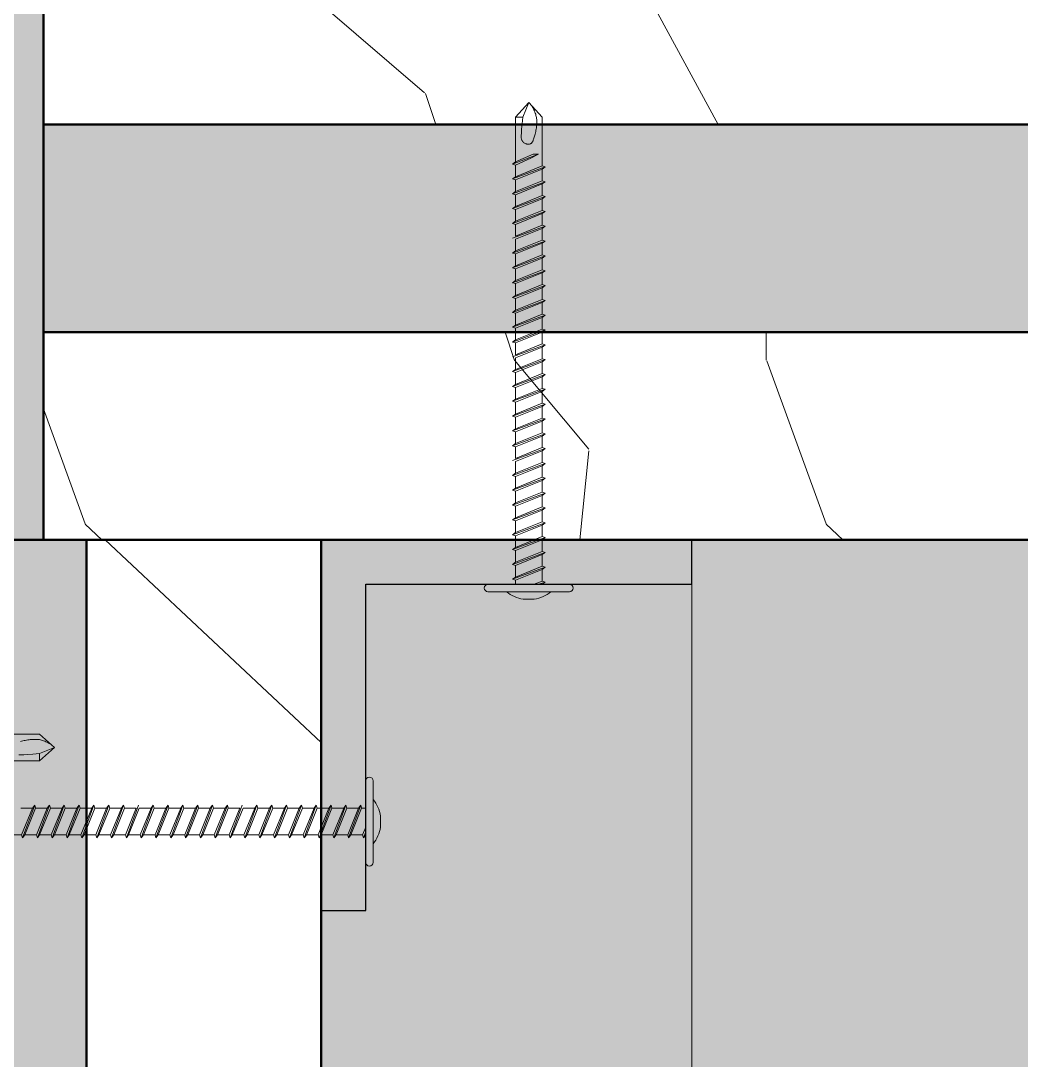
# Model space of a CAD drawing. Header units: millimetres. Extents: x 466 to 32107, y -1124 to 7826.
# Drawn here: x 24160 to 24295, y 906.2 to 1046.4 of the extents above; entities that cross this region are included whole.
import ezdxf

# ---------------------------------------------------------------- set-up
doc = ezdxf.new("R2010")
doc.units = ezdxf.units.MM
for name, color, linetype, lineweight in [('001_Dark_1 20', 7, 'Continuous', 5), ('CLT', 7, 'Continuous', 50), ('hachures', 7, 'Continuous', 9), ('isolant', 7, 'ISOLATION', 9)]:
    doc.layers.add(name, color=color, linetype=linetype, lineweight=lineweight)
doc.linetypes.add('ISOLATION', pattern='A,0.00254,-2.54,[134,ltypeshp.shx,S=2.54,R=0,X=-2.54,Y=0],-5.08,[134,ltypeshp.shx,S=2.54,R=180,X=2.54,Y=0],-2.54', length=10.16254)
pattern_1 = [(108.4349, (26, 0), (-99.99984, 200.000043), [37.9473, -278.2804]), (139.3987, (14, 36), (-599.999902, 500.000042), [18.4391, -903.5154]), (136.8476, (100, 48), (-1499.99975375, 1400.0002834), [43.8634, -2149.3078]), (109.9831, (68, 78), (-299.9999454, 800.000066), [23.4094, -1147.0606]), (90, (60, 0), (-100, 100), [20, -80]), (118.4429, (60, 20), (699.9993839, -1300.0003766), [54.5894, -2674.8794]), (84.2894, (34, 68), (-100.0001315, -899.9999423), [20.0998, -984.8878]), (129.8056, (36, 88), (400.000243, -499.999806), [15.6205, -765.4045])]

msp = doc.modelspace()

# ---------------------------------------------------------------- hatches: boundary and pattern name
at = {"layer": 'hachures', "true_color": 0xffff80}
h = msp.add_hatch(color=51, dxfattribs=at)
h.dxf.hatch_style = 1
h.paths.add_polyline_path([(24105.52, 1806.93), (24065.02, 1725.93), (24065.02, 1775.93), (24005.52, 1775.93), (24005.52, 1116.36), (24105.52, 1116.36)])
h.paths.add_polyline_path([(24105.52, 976.36), (24005.52, 976.36), (24005.52, 931.36), (24005.52, 535.63), (24105.52, 535.63)])
h.paths.add_polyline_path([(24300.52, 976.36), (24200.52, 976.36), (24200.52, 535.63), (24300.52, 535.63)])
h.paths.add_polyline_path([(23987.52, 976.36), (23527, 976.36), (23527, 876.36), (23987.52, 876.36)])
h.paths.add_polyline_path([(24712.28, 976.36), (24318.52, 976.36), (24318.52, 876.36), (24377.52, 876.36), (24712.28, 876.36)])
h.paths.add_polyline_path([(24163.02, 1116.36), (24143.02, 1116.36), (24143.02, 976.36), (24163.02, 976.36)])
h.paths.add_polyline_path([(24712.28, 1166.36), (24200.52, 1166.36), (24200.52, 1116.36), (24712.28, 1116.36)])
h.paths.add_polyline_path([(23961.52, 1166.36), (23527, 1166.36), (23527, 1116.36), (23961.52, 1116.36)])
at = {"layer": 'hachures'}
h = msp.add_hatch(color=7, dxfattribs=at)
h.dxf.hatch_style = 1
h.paths.add_polyline_path([(24105.52, 1166.36), (24099.52, 1166.36), (24099.52, 1122.36), (24055.52, 1122.36), (24055.52, 1116.36), (24105.52, 1116.36)])
h.paths.add_polyline_path([(24105.52, 976.36), (24055.52, 976.36), (24055.52, 970.36), (24099.52, 970.36), (24099.52, 926.36), (24105.52, 926.36)])
h.paths.add_polyline_path([(24206.52, 970.36), (24250.52, 970.36), (24250.52, 976.36), (24200.52, 976.36), (24200.52, 926.36), (24206.52, 926.36)])
h = msp.add_hatch(dxfattribs=at)
h.set_pattern_fill('WOOD2', scale=100, pattern_type=2)
h.set_pattern_definition(pattern_1)
h.paths.add_polyline_path([(24163.02, 1060.36), (24712.28, 1060.36), (24712.28, 1059.36), (24662.28, 1059.36), (24712.28, 1034.36), (24716.28, 1032.36), (24712.28, 1032.36), (24163.02, 1032.36)])
at = {"layer": 'hachures', "true_color": 0xaf804f}
h = msp.add_hatch(color=45, dxfattribs=at)
h.dxf.hatch_style = 1
h.paths.add_polyline_path([(24463.02, 1032.36), (24163.02, 1032.36), (24163.02, 1004.36), (24463.02, 1004.36)])
at = {"layer": 'hachures'}
h = msp.add_hatch(dxfattribs=at)
h.set_pattern_fill('WOOD2', scale=100, pattern_type=2)
h.set_pattern_definition(pattern_1)
h.paths.add_polyline_path([(24163.02, 1004.36), (24712.28, 1004.36), (24712.28, 976.36), (24163.02, 976.36)])
at = {"layer": 'hachures', "true_color": 0xaf804f}
h = msp.add_hatch(color=45, dxfattribs=at)
h.dxf.hatch_style = 1
h.paths.add_polyline_path([(24137.19, 976.36), (24168.86, 976.36), (24168.86, 567.31), (24137.19, 503.97)])
h = msp.add_hatch(dxfattribs=at)
h.set_pattern_fill('WOOD2', color=45, scale=100, pattern_type=2)
h.set_pattern_definition([(108.4349, (26, -799.568), (-99.99984, 200.000043), [37.9473, -278.2804]), (139.3987, (14, -763.568), (-599.999902, 500.000042), [18.4391, -903.5154]), (136.8476, (100, -751.5677), (-1499.99975375, 1400.0002834), [43.8634, -2149.3078]), (109.9831, (68, -721.568), (-299.9999454, 800.000066), [23.4094, -1147.0606]), (90, (60, -799.57), (-100, 100), [20, -80]), (118.4429, (60, -779.5677), (699.9993839, -1300.0003766), [54.5894, -2674.8794]), (84.2894, (34, -731.568), (-100.0001315, -899.9999423), [20.0998, -984.8878]), (129.8056, (36, -711.568), (400.000243, -499.999806), [15.6205, -765.4045])])
h.paths.add_polyline_path([(24168.86, 567.31), (24178.02, 585.63), (24178.02, 535.63), (24200.52, 535.63), (24200.52, 976.36), (24168.86, 976.36)])

# ---------------------------------------------------------------- linework, layer by layer
for p, q in [((24250.52, 976.36), (24200.52, 976.36)), ((24200.52, 976.36), (24200.52, 926.36)), ((24250.52, 970.36), (24250.52, 976.36)), ((24255.52, 976.36), (24300.52, 976.36)), ((24206.52, 926.36), (24206.52, 970.36)), ((24206.52, 970.36), (24250.52, 970.36)), ((24200.52, 926.36), (24206.52, 926.36))]:
    msp.add_line(p, q)
at = {"layer": '001_Dark_1 20'}
for p, q in [((24228.52, 1035.36), (24226.72, 1033.36)), ((24227.72, 1033.36), (24228.52, 1035.36)), ((24230.32, 1033.36), (24228.52, 1035.36)), ((24226.72, 1033.36), (24226.72, 1027.33)), ((24226.72, 1033.36), (24227.72, 1033.36)), ((24230.32, 1033.36), (24230.32, 1026.79)), ((24229.83, 1028.36), (24226.32, 1027.04)), ((24229.14, 1028.36), (24226.72, 1027.33)), ((24228.82, 1027.82), (24226.72, 1026.91)), ((24229.83, 1028.36), (24228.82, 1027.82)), ((24229.83, 1028.36), (24229.14, 1028.36)), ((24226.32, 1027.04), (24226.72, 1027.33)), ((24226.72, 1026.91), (24226.32, 1027.04)), ((24230.72, 1026.66), (24226.32, 1025.04)), ((24226.72, 1025.33), (24226.72, 1026.91)), ((24230.32, 1026.79), (24226.72, 1025.33)), ((24230.32, 1026.36), (24226.72, 1024.91)), ((24230.72, 1026.66), (24230.32, 1026.79)), ((24230.32, 1026.36), (24230.72, 1026.66)), ((24230.32, 1024.79), (24230.32, 1026.36)), ((24226.32, 1025.04), (24226.72, 1025.33)), ((24226.72, 1024.91), (24226.32, 1025.04)), ((24226.72, 1023.33), (24226.72, 1024.91)), ((24230.32, 1024.79), (24226.72, 1023.33)), ((24230.72, 1024.66), (24230.32, 1024.79)), ((24230.72, 1024.66), (24226.32, 1023.04)), ((24230.32, 1024.36), (24226.72, 1022.91)), ((24230.32, 1024.36), (24230.72, 1024.66)), ((24230.32, 1022.79), (24230.32, 1024.36)), ((24226.32, 1023.04), (24226.72, 1023.33)), ((24226.72, 1022.91), (24226.32, 1023.04)), ((24230.72, 1022.66), (24226.32, 1021.04)), ((24226.72, 1021.33), (24226.72, 1022.91)), ((24230.32, 1022.79), (24226.72, 1021.33)), ((24230.32, 1022.36), (24226.72, 1020.91)), ((24230.72, 1022.66), (24230.32, 1022.79)), ((24230.32, 1022.36), (24230.72, 1022.66)), ((24230.32, 1020.79), (24230.32, 1022.36)), ((24226.32, 1021.04), (24226.72, 1021.33)), ((24226.72, 1020.91), (24226.32, 1021.04)), ((24230.72, 1020.66), (24226.32, 1019.04)), ((24226.72, 1019.33), (24226.72, 1020.91)), ((24230.32, 1020.79), (24226.72, 1019.33)), ((24230.72, 1020.66), (24230.32, 1020.79)), ((24230.32, 1020.36), (24230.72, 1020.66)), ((24226.32, 1019.04), (24226.72, 1019.33)), ((24230.32, 1020.36), (24226.72, 1018.91)), ((24230.32, 1018.79), (24230.32, 1020.36)), ((24226.72, 1018.91), (24226.32, 1019.04)), ((24230.72, 1018.66), (24226.32, 1017.04)), ((24226.72, 1017.33), (24226.72, 1018.91)), ((24230.32, 1018.79), (24226.72, 1017.33)), ((24230.32, 1018.36), (24226.72, 1016.91)), ((24230.72, 1018.66), (24230.32, 1018.79)), ((24230.32, 1018.36), (24230.72, 1018.66)), ((24230.32, 1016.79), (24230.32, 1018.36)), ((24230.72, 1016.66), (24226.32, 1015.04)), ((24226.72, 1015.33), (24226.72, 1016.91)), ((24230.32, 1016.79), (24226.72, 1015.33)), ((24230.32, 1016.36), (24226.72, 1014.91)), ((24230.72, 1016.66), (24230.32, 1016.79)), ((24230.32, 1016.36), (24230.72, 1016.66)), ((24230.32, 1014.79), (24230.32, 1016.36)), ((24226.32, 1015.04), (24226.72, 1015.33)), ((24226.72, 1014.91), (24226.32, 1015.04)), ((24230.72, 1014.66), (24226.32, 1013.04)), ((24226.72, 1013.33), (24226.72, 1014.91)), ((24230.32, 1014.79), (24226.72, 1013.33)), ((24230.32, 1014.36), (24226.72, 1012.91)), ((24230.72, 1014.66), (24230.32, 1014.79)), ((24230.32, 1014.36), (24230.72, 1014.66)), ((24230.32, 1012.79), (24230.32, 1014.36)), ((24226.32, 1013.04), (24226.72, 1013.33)), ((24226.72, 1012.91), (24226.32, 1013.04)), ((24230.72, 1012.66), (24226.32, 1011.04)), ((24226.72, 1011.33), (24226.72, 1012.91)), ((24230.32, 1012.79), (24226.72, 1011.33)), ((24230.32, 1012.36), (24226.72, 1010.91)), ((24230.72, 1012.66), (24230.32, 1012.79)), ((24230.32, 1012.36), (24230.72, 1012.66)), ((24230.32, 1010.79), (24230.32, 1012.36)), ((24226.32, 1011.04), (24226.72, 1011.33)), ((24226.72, 1010.91), (24226.32, 1011.04)), ((24226.72, 1009.33), (24226.72, 1010.91)), ((24230.32, 1010.79), (24226.72, 1009.33)), ((24230.72, 1010.66), (24230.32, 1010.79)), ((24230.72, 1010.66), (24226.32, 1009.04)), ((24226.32, 1009.04), (24226.72, 1009.33)), ((24230.32, 1010.36), (24226.72, 1008.91)), ((24230.32, 1010.36), (24230.72, 1010.66)), ((24230.32, 1008.79), (24230.32, 1010.36)), ((24226.72, 1008.91), (24226.32, 1009.04)), ((24230.72, 1008.66), (24226.32, 1007.04)), ((24226.72, 1007.33), (24226.72, 1008.91)), ((24230.32, 1008.79), (24226.72, 1007.33)), ((24230.32, 1008.36), (24226.72, 1006.91)), ((24230.72, 1008.66), (24230.32, 1008.79)), ((24230.32, 1008.36), (24230.72, 1008.66)), ((24230.32, 1006.79), (24230.32, 1008.36)), ((24226.32, 1007.04), (24226.72, 1007.33)), ((24226.72, 1006.91), (24226.32, 1007.04)), ((24230.72, 1006.66), (24226.32, 1005.04)), ((24226.72, 1005.33), (24226.72, 1006.91)), ((24230.32, 1006.79), (24226.72, 1005.33)), ((24230.72, 1006.66), (24230.32, 1006.79)), ((24230.32, 1006.36), (24230.72, 1006.66)), ((24226.32, 1005.04), (24226.72, 1005.33)), ((24230.32, 1006.36), (24226.72, 1004.91)), ((24230.32, 1004.79), (24230.32, 1006.36)), ((24226.72, 1004.91), (24226.32, 1005.04)), ((24230.72, 1004.66), (24226.32, 1003.04)), ((24226.72, 1003.33), (24226.72, 1004.91)), ((24230.32, 1004.79), (24226.72, 1003.33)), ((24230.32, 1004.36), (24226.72, 1002.91)), ((24230.72, 1004.66), (24230.32, 1004.79)), ((24230.32, 1004.36), (24230.72, 1004.66)), ((24230.32, 1002.79), (24230.32, 1004.36)), ((24226.32, 1003.04), (24226.72, 1003.33)), ((24226.72, 1002.91), (24226.32, 1003.04)), ((24230.72, 1002.66), (24226.32, 1001.04)), ((24226.72, 1001.33), (24226.72, 1002.91)), ((24230.32, 1002.79), (24226.72, 1001.33)), ((24230.32, 1002.36), (24226.72, 1000.91)), ((24230.72, 1002.66), (24230.32, 1002.79)), ((24230.32, 1002.36), (24230.72, 1002.66)), ((24230.32, 1000.79), (24230.32, 1002.36)), ((24230.72, 1000.66), (24226.32, 999.04)), ((24226.72, 999.33), (24226.72, 1000.91)), ((24230.32, 1000.79), (24226.72, 999.33)), ((24230.32, 1000.36), (24226.72, 998.91)), ((24230.72, 1000.66), (24230.32, 1000.79)), ((24230.32, 1000.36), (24230.72, 1000.66)), ((24230.32, 998.79), (24230.32, 1000.36)), ((24226.32, 999.04), (24226.72, 999.33)), ((24226.72, 998.91), (24226.32, 999.04)), ((24230.72, 998.66), (24226.32, 997.04)), ((24226.72, 997.33), (24226.72, 998.91)), ((24230.32, 998.79), (24226.72, 997.33)), ((24230.32, 998.36), (24226.72, 996.91)), ((24230.72, 998.66), (24230.32, 998.79)), ((24230.32, 998.36), (24230.72, 998.66)), ((24230.32, 996.79), (24230.32, 998.36)), ((24226.32, 997.04), (24226.72, 997.33)), ((24226.72, 996.91), (24226.32, 997.04)), ((24226.72, 995.33), (24226.72, 996.91)), ((24230.32, 996.79), (24226.72, 995.33)), ((24230.72, 996.66), (24230.32, 996.79)), ((24230.72, 996.66), (24226.32, 995.04)), ((24226.32, 995.04), (24226.72, 995.33)), ((24230.32, 996.36), (24226.72, 994.91)), ((24230.32, 996.36), (24230.72, 996.66)), ((24230.32, 994.79), (24230.32, 996.36)), ((24226.72, 994.91), (24226.32, 995.04)), ((24230.72, 994.66), (24226.32, 993.04)), ((24226.72, 993.33), (24226.72, 994.91)), ((24230.32, 994.79), (24226.72, 993.33)), ((24230.32, 994.36), (24226.72, 992.91)), ((24230.72, 994.66), (24230.32, 994.79)), ((24230.32, 994.36), (24230.72, 994.66)), ((24230.32, 992.79), (24230.32, 994.36)), ((24226.32, 993.04), (24226.72, 993.33)), ((24226.72, 992.91), (24226.32, 993.04)), ((24230.72, 992.66), (24226.32, 991.04)), ((24226.72, 991.33), (24226.72, 992.91)), ((24230.32, 992.79), (24226.72, 991.33)), ((24230.72, 992.66), (24230.32, 992.79)), ((24230.32, 992.36), (24230.72, 992.66)), ((24226.32, 991.04), (24226.72, 991.33)), ((24230.32, 992.36), (24226.72, 990.91)), ((24230.32, 990.79), (24230.32, 992.36)), ((24226.72, 990.91), (24226.32, 991.04)), ((24230.72, 990.66), (24226.32, 989.04)), ((24226.72, 989.33), (24226.72, 990.91)), ((24230.32, 990.79), (24226.72, 989.33)), ((24230.32, 990.36), (24226.72, 988.91)), ((24230.72, 990.66), (24230.32, 990.79)), ((24230.32, 990.36), (24230.72, 990.66)), ((24230.32, 988.79), (24230.32, 990.36)), ((24226.32, 989.04), (24226.72, 989.33)), ((24226.72, 988.91), (24226.32, 989.04)), ((24230.72, 988.66), (24226.32, 987.04)), ((24226.72, 987.33), (24226.72, 988.91)), ((24230.32, 988.79), (24226.72, 987.33)), ((24230.32, 988.36), (24226.72, 986.91)), ((24230.72, 988.66), (24230.32, 988.79)), ((24230.32, 988.36), (24230.72, 988.66)), ((24230.32, 986.79), (24230.32, 988.36)), ((24226.72, 985.33), (24226.72, 986.91)), ((24230.72, 986.66), (24226.32, 985.04)), ((24230.32, 986.79), (24226.72, 985.33)), ((24230.32, 986.36), (24226.72, 984.91)), ((24230.72, 986.66), (24230.32, 986.79)), ((24230.32, 986.36), (24230.72, 986.66)), ((24230.32, 984.79), (24230.32, 986.36)), ((24226.32, 985.04), (24226.72, 985.33)), ((24226.72, 984.91), (24226.32, 985.04)), ((24230.72, 984.66), (24226.32, 983.04)), ((24226.72, 983.33), (24226.72, 984.91)), ((24230.32, 984.79), (24226.72, 983.33)), ((24230.32, 984.36), (24226.72, 982.91)), ((24230.72, 984.66), (24230.32, 984.79)), ((24230.32, 984.36), (24230.72, 984.66)), ((24230.32, 982.79), (24230.32, 984.36)), ((24226.32, 983.04), (24226.72, 983.33)), ((24226.72, 982.91), (24226.32, 983.04)), ((24226.72, 981.33), (24226.72, 982.91)), ((24230.32, 982.79), (24226.72, 981.33)), ((24230.72, 982.66), (24230.32, 982.79)), ((24230.72, 982.66), (24226.32, 981.04)), ((24226.32, 981.04), (24226.72, 981.33)), ((24230.32, 982.36), (24226.72, 980.91)), ((24230.32, 982.36), (24230.72, 982.66)), ((24230.32, 980.79), (24230.32, 982.36)), ((24226.72, 980.91), (24226.32, 981.04)), ((24230.72, 980.66), (24226.32, 979.04)), ((24226.72, 979.33), (24226.72, 980.91)), ((24230.32, 980.79), (24226.72, 979.33)), ((24230.32, 980.36), (24226.72, 978.91)), ((24230.72, 980.66), (24230.32, 980.79)), ((24230.32, 980.36), (24230.72, 980.66)), ((24230.32, 978.79), (24230.32, 980.36)), ((24226.32, 979.04), (24226.72, 979.33)), ((24226.72, 978.91), (24226.32, 979.04)), ((24230.72, 978.66), (24226.32, 977.04)), ((24226.72, 977.33), (24226.72, 978.91)), ((24230.32, 978.79), (24226.72, 977.33)), ((24230.72, 978.66), (24230.32, 978.79)), ((24230.32, 978.36), (24230.72, 978.66)), ((24226.32, 977.04), (24226.72, 977.33)), ((24230.32, 978.36), (24226.72, 976.91)), ((24230.32, 976.79), (24230.32, 978.36)), ((24226.72, 976.91), (24226.32, 977.04)), ((24230.72, 976.66), (24226.32, 975.04)), ((24226.72, 975.33), (24226.72, 976.91)), ((24230.32, 976.79), (24226.72, 975.33)), ((24230.32, 976.36), (24226.72, 974.91)), ((24230.72, 976.66), (24230.32, 976.79)), ((24230.32, 976.36), (24230.72, 976.66)), ((24230.32, 974.79), (24230.32, 976.36)), ((24226.32, 975.04), (24226.72, 975.33)), ((24226.72, 974.91), (24226.32, 975.04)), ((24230.72, 974.66), (24226.32, 973.04)), ((24226.72, 973.33), (24226.72, 974.91)), ((24230.32, 974.79), (24226.72, 973.33)), ((24230.32, 974.36), (24226.72, 972.91)), ((24230.72, 974.66), (24230.32, 974.79)), ((24230.32, 974.36), (24230.72, 974.66)), ((24230.32, 972.79), (24230.32, 974.36)), ((24226.32, 973.04), (24226.72, 973.33)), ((24226.72, 972.91), (24226.32, 973.04)), ((24226.72, 971.33), (24226.72, 972.91)), ((24230.72, 972.66), (24226.32, 971.04)), ((24230.32, 972.79), (24226.72, 971.33)), ((24230.32, 972.36), (24226.72, 970.91)), ((24230.72, 972.66), (24230.32, 972.79)), ((24230.32, 972.36), (24230.72, 972.66)), ((24230.32, 970.79), (24230.32, 972.36)), ((24234.02, 970.36), (24223.02, 970.36)), ((24226.32, 971.04), (24226.72, 971.33)), ((24226.72, 970.91), (24226.32, 971.04)), ((24226.72, 970.91), (24226.72, 970.36)), ((24230.32, 970.79), (24229.26, 970.36)), ((24230.72, 970.66), (24229.9, 970.36)), ((24230.72, 970.66), (24230.32, 970.79)), ((24230.32, 970.36), (24230.72, 970.66)), ((24234.02, 969.36), (24223.02, 969.36)), ((24229.27, 968.36), (24227.77, 968.36)), ((24162.52, 950.16), (24155.95, 950.16)), ((24162.52, 950.16), (24164.52, 948.36)), ((24164.52, 948.36), (24162.52, 946.56)), ((24162.52, 947.56), (24164.52, 948.36)), ((24162.52, 946.56), (24156.49, 946.56)), ((24162.52, 946.56), (24162.52, 947.56)), ((24206.52, 932.86), (24206.52, 943.86)), ((24207.52, 932.86), (24207.52, 943.86)), ((24161.55, 940.16), (24159.97, 940.16)), ((24160.09, 936.56), (24161.55, 940.16)), ((24160.22, 936.16), (24161.85, 940.56)), ((24160.52, 936.56), (24161.97, 940.16)), ((24161.85, 940.56), (24161.55, 940.16)), ((24161.97, 940.16), (24161.85, 940.56)), ((24163.55, 940.16), (24161.97, 940.16)), ((24162.09, 936.56), (24163.55, 940.16)), ((24162.22, 936.16), (24163.85, 940.56)), ((24162.52, 936.56), (24163.97, 940.16)), ((24163.85, 940.56), (24163.55, 940.16)), ((24163.97, 940.16), (24163.85, 940.56)), ((24165.55, 940.16), (24163.97, 940.16)), ((24164.09, 936.56), (24165.55, 940.16)), ((24164.22, 936.16), (24165.85, 940.56)), ((24164.52, 936.56), (24165.97, 940.16)), ((24165.85, 940.56), (24165.55, 940.16)), ((24165.97, 940.16), (24165.85, 940.56)), ((24167.55, 940.16), (24165.97, 940.16)), ((24166.09, 936.56), (24167.55, 940.16)), ((24166.22, 936.16), (24167.85, 940.56)), ((24166.52, 936.56), (24167.97, 940.16)), ((24167.85, 940.56), (24167.55, 940.16)), ((24167.97, 940.16), (24167.85, 940.56)), ((24169.55, 940.16), (24167.97, 940.16)), ((24168.09, 936.56), (24169.55, 940.16)), ((24168.22, 936.16), (24169.85, 940.56)), ((24168.52, 936.56), (24169.97, 940.16)), ((24169.85, 940.56), (24169.55, 940.16)), ((24169.97, 940.16), (24169.85, 940.56)), ((24171.55, 940.16), (24169.97, 940.16)), ((24170.09, 936.56), (24171.55, 940.16)), ((24170.22, 936.16), (24171.85, 940.56)), ((24170.52, 936.56), (24171.97, 940.16)), ((24171.85, 940.56), (24171.55, 940.16)), ((24171.97, 940.16), (24171.85, 940.56)), ((24173.55, 940.16), (24171.97, 940.16)), ((24172.09, 936.56), (24173.55, 940.16)), ((24172.22, 936.16), (24173.85, 940.56)), ((24172.52, 936.56), (24173.97, 940.16)), ((24173.85, 940.56), (24173.55, 940.16)), ((24173.97, 940.16), (24173.85, 940.56)), ((24175.55, 940.16), (24173.97, 940.16)), ((24174.09, 936.56), (24175.55, 940.16)), ((24174.22, 936.16), (24175.85, 940.56)), ((24174.52, 936.56), (24175.97, 940.16)), ((24177.55, 940.16), (24175.97, 940.16)), ((24176.09, 936.56), (24177.55, 940.16)), ((24176.22, 936.16), (24177.85, 940.56)), ((24176.52, 936.56), (24177.97, 940.16)), ((24177.85, 940.56), (24177.55, 940.16)), ((24177.97, 940.16), (24177.85, 940.56)), ((24179.55, 940.16), (24177.97, 940.16)), ((24178.09, 936.56), (24179.55, 940.16)), ((24178.22, 936.16), (24179.85, 940.56)), ((24178.52, 936.56), (24179.97, 940.16)), ((24179.85, 940.56), (24179.55, 940.16)), ((24179.97, 940.16), (24179.85, 940.56)), ((24181.55, 940.16), (24179.97, 940.16)), ((24180.09, 936.56), (24181.55, 940.16)), ((24180.22, 936.16), (24181.85, 940.56)), ((24180.52, 936.56), (24181.97, 940.16)), ((24181.85, 940.56), (24181.55, 940.16)), ((24181.97, 940.16), (24181.85, 940.56)), ((24183.55, 940.16), (24181.97, 940.16)), ((24182.09, 936.56), (24183.55, 940.16)), ((24182.22, 936.16), (24183.85, 940.56)), ((24182.52, 936.56), (24183.97, 940.16)), ((24183.85, 940.56), (24183.55, 940.16)), ((24183.97, 940.16), (24183.85, 940.56)), ((24185.55, 940.16), (24183.97, 940.16)), ((24184.09, 936.56), (24185.55, 940.16)), ((24184.22, 936.16), (24185.85, 940.56)), ((24184.52, 936.56), (24185.97, 940.16)), ((24185.85, 940.56), (24185.55, 940.16)), ((24185.97, 940.16), (24185.85, 940.56)), ((24187.55, 940.16), (24185.97, 940.16)), ((24186.09, 936.56), (24187.55, 940.16)), ((24186.22, 936.16), (24187.85, 940.56)), ((24186.52, 936.56), (24187.97, 940.16)), ((24187.85, 940.56), (24187.55, 940.16)), ((24187.97, 940.16), (24187.85, 940.56)), ((24189.55, 940.16), (24187.97, 940.16)), ((24188.09, 936.56), (24189.55, 940.16)), ((24188.22, 936.16), (24189.85, 940.56)), ((24188.52, 936.56), (24189.97, 940.16)), ((24191.55, 940.16), (24189.97, 940.16)), ((24190.09, 936.56), (24191.55, 940.16)), ((24190.22, 936.16), (24191.85, 940.56)), ((24190.52, 936.56), (24191.97, 940.16)), ((24191.85, 940.56), (24191.55, 940.16)), ((24191.97, 940.16), (24191.85, 940.56)), ((24193.55, 940.16), (24191.97, 940.16)), ((24192.09, 936.56), (24193.55, 940.16)), ((24192.22, 936.16), (24193.85, 940.56)), ((24192.52, 936.56), (24193.97, 940.16)), ((24193.85, 940.56), (24193.55, 940.16)), ((24193.97, 940.16), (24193.85, 940.56)), ((24195.55, 940.16), (24193.97, 940.16)), ((24194.09, 936.56), (24195.55, 940.16)), ((24194.22, 936.16), (24195.85, 940.56)), ((24194.52, 936.56), (24195.97, 940.16)), ((24195.85, 940.56), (24195.55, 940.16)), ((24195.97, 940.16), (24195.85, 940.56)), ((24197.55, 940.16), (24195.97, 940.16)), ((24196.09, 936.56), (24197.55, 940.16)), ((24196.22, 936.16), (24197.85, 940.56)), ((24196.52, 936.56), (24197.97, 940.16)), ((24197.85, 940.56), (24197.55, 940.16)), ((24197.97, 940.16), (24197.85, 940.56)), ((24199.55, 940.16), (24197.97, 940.16)), ((24198.09, 936.56), (24199.55, 940.16)), ((24198.22, 936.16), (24199.85, 940.56)), ((24198.52, 936.56), (24199.97, 940.16)), ((24199.85, 940.56), (24199.55, 940.16)), ((24199.97, 940.16), (24199.85, 940.56)), ((24201.55, 940.16), (24199.97, 940.16)), ((24200.09, 936.56), (24201.55, 940.16)), ((24200.22, 936.16), (24201.85, 940.56)), ((24200.52, 936.56), (24201.97, 940.16)), ((24201.85, 940.56), (24201.55, 940.16)), ((24201.97, 940.16), (24201.85, 940.56)), ((24203.55, 940.16), (24201.97, 940.16)), ((24202.09, 936.56), (24203.55, 940.16)), ((24202.22, 936.16), (24203.85, 940.56)), ((24202.52, 936.56), (24203.97, 940.16)), ((24203.85, 940.56), (24203.55, 940.16)), ((24203.97, 940.16), (24203.85, 940.56)), ((24205.55, 940.16), (24203.97, 940.16)), ((24204.09, 936.56), (24205.55, 940.16)), ((24204.22, 936.16), (24205.85, 940.56)), ((24204.52, 936.56), (24205.97, 940.16)), ((24205.85, 940.56), (24205.55, 940.16)), ((24205.97, 940.16), (24205.85, 940.56)), ((24205.97, 940.16), (24206.52, 940.16)), ((24208.52, 937.61), (24208.52, 939.11)), ((24160.09, 936.56), (24158.52, 936.56)), ((24160.22, 936.16), (24160.09, 936.56)), ((24160.52, 936.56), (24160.22, 936.16)), ((24162.09, 936.56), (24160.52, 936.56)), ((24162.22, 936.16), (24162.09, 936.56)), ((24162.52, 936.56), (24162.22, 936.16)), ((24164.09, 936.56), (24162.52, 936.56)), ((24164.22, 936.16), (24164.09, 936.56)), ((24164.52, 936.56), (24164.22, 936.16)), ((24166.09, 936.56), (24164.52, 936.56)), ((24166.22, 936.16), (24166.09, 936.56)), ((24166.52, 936.56), (24166.22, 936.16)), ((24168.09, 936.56), (24166.52, 936.56)), ((24168.22, 936.16), (24168.09, 936.56)), ((24168.52, 936.56), (24168.22, 936.16)), ((24170.09, 936.56), (24168.52, 936.56)), ((24170.22, 936.16), (24170.09, 936.56)), ((24170.52, 936.56), (24170.22, 936.16)), ((24172.09, 936.56), (24170.52, 936.56)), ((24172.22, 936.16), (24172.09, 936.56)), ((24172.52, 936.56), (24172.22, 936.16)), ((24174.09, 936.56), (24172.52, 936.56)), ((24174.22, 936.16), (24174.09, 936.56)), ((24174.52, 936.56), (24174.22, 936.16)), ((24176.09, 936.56), (24174.52, 936.56)), ((24176.22, 936.16), (24176.09, 936.56)), ((24176.52, 936.56), (24176.22, 936.16)), ((24178.09, 936.56), (24176.52, 936.56)), ((24178.22, 936.16), (24178.09, 936.56)), ((24178.52, 936.56), (24178.22, 936.16)), ((24180.09, 936.56), (24178.52, 936.56)), ((24180.22, 936.16), (24180.09, 936.56)), ((24180.52, 936.56), (24180.22, 936.16)), ((24182.09, 936.56), (24180.52, 936.56)), ((24182.22, 936.16), (24182.09, 936.56)), ((24182.52, 936.56), (24182.22, 936.16)), ((24184.09, 936.56), (24182.52, 936.56)), ((24184.22, 936.16), (24184.09, 936.56)), ((24184.52, 936.56), (24184.22, 936.16)), ((24186.09, 936.56), (24184.52, 936.56)), ((24186.22, 936.16), (24186.09, 936.56)), ((24186.52, 936.56), (24186.22, 936.16)), ((24188.09, 936.56), (24186.52, 936.56)), ((24188.22, 936.16), (24188.09, 936.56)), ((24188.52, 936.56), (24188.22, 936.16)), ((24190.09, 936.56), (24188.52, 936.56)), ((24190.22, 936.16), (24190.09, 936.56)), ((24190.52, 936.56), (24190.22, 936.16)), ((24192.09, 936.56), (24190.52, 936.56)), ((24192.22, 936.16), (24192.09, 936.56)), ((24192.52, 936.56), (24192.22, 936.16)), ((24194.09, 936.56), (24192.52, 936.56)), ((24194.22, 936.16), (24194.09, 936.56)), ((24194.52, 936.56), (24194.22, 936.16)), ((24196.09, 936.56), (24194.52, 936.56)), ((24196.22, 936.16), (24196.09, 936.56)), ((24196.52, 936.56), (24196.22, 936.16)), ((24198.09, 936.56), (24196.52, 936.56)), ((24198.22, 936.16), (24198.09, 936.56)), ((24198.52, 936.56), (24198.22, 936.16)), ((24200.09, 936.56), (24198.52, 936.56)), ((24200.22, 936.16), (24200.09, 936.56)), ((24200.52, 936.56), (24200.22, 936.16)), ((24202.09, 936.56), (24200.52, 936.56)), ((24202.22, 936.16), (24202.09, 936.56)), ((24202.52, 936.56), (24202.22, 936.16)), ((24204.09, 936.56), (24202.52, 936.56)), ((24204.22, 936.16), (24204.09, 936.56)), ((24204.52, 936.56), (24204.22, 936.16)), ((24206.09, 936.56), (24204.52, 936.56)), ((24206.09, 936.56), (24206.52, 937.62)), ((24206.22, 936.16), (24206.09, 936.56)), ((24206.22, 936.16), (24206.52, 936.98)), ((24206.52, 936.56), (24206.22, 936.16))]:
    msp.add_line(p, q, dxfattribs=at)
for points in [[(24228.92, 1034.91), (24228.99, 1034.79), (24229.06, 1034.65), (24229.13, 1034.51), (24229.21, 1034.36), (24229.28, 1034.21), (24229.34, 1034.06), (24229.4, 1033.91), (24229.46, 1033.76), (24229.5, 1033.61), (24229.54, 1033.47), (24229.57, 1033.33), (24229.59, 1033.19), (24229.6, 1033.05), (24229.61, 1032.9), (24229.61, 1032.75), (24229.61, 1032.6), (24229.6, 1032.44), (24229.59, 1032.27), (24229.57, 1032.1), (24229.55, 1031.93), (24229.53, 1031.76), (24229.5, 1031.59), (24229.47, 1031.42), (24229.43, 1031.25), (24229.4, 1031.09), (24229.35, 1030.94), (24229.31, 1030.79), (24229.27, 1030.65), (24229.22, 1030.52), (24229.18, 1030.4), (24229.13, 1030.29), (24229.1, 1030.19), (24229.06, 1030.11), (24229.02, 1030.04), (24228.99, 1029.98), (24228.96, 1029.93), (24228.92, 1029.88), (24228.89, 1029.85), (24228.85, 1029.82), (24228.8, 1029.79), (24228.75, 1029.77), (24228.7, 1029.76), (24228.64, 1029.74), (24228.58, 1029.73), (24228.52, 1029.72), (24228.46, 1029.72), (24228.41, 1029.72), (24228.35, 1029.72), (24228.3, 1029.73), (24228.25, 1029.74), (24228.2, 1029.75), (24228.15, 1029.76), (24228.11, 1029.78), (24228.06, 1029.8), (24228.02, 1029.82), (24227.97, 1029.85), (24227.93, 1029.87), (24227.88, 1029.9), (24227.84, 1029.94), (24227.79, 1029.98), (24227.75, 1030.02), (24227.7, 1030.07), (24227.66, 1030.13), (24227.62, 1030.2), (24227.58, 1030.28), (24227.55, 1030.39), (24227.52, 1030.57), (24227.52, 1030.84), (24227.53, 1031.23), (24227.56, 1031.76), (24227.62, 1032.46), (24227.72, 1033.36)], [(24164.07, 948.76), (24163.94, 948.83), (24163.81, 948.9), (24163.66, 948.98), (24163.52, 949.05), (24163.37, 949.12), (24163.21, 949.19), (24163.06, 949.25), (24162.92, 949.3), (24162.77, 949.35), (24162.63, 949.38), (24162.49, 949.41), (24162.35, 949.43), (24162.21, 949.44), (24162.06, 949.45), (24161.91, 949.45), (24161.76, 949.45), (24161.6, 949.44), (24161.43, 949.43), (24161.26, 949.42), (24161.09, 949.4), (24160.92, 949.37), (24160.75, 949.35), (24160.58, 949.31), (24160.41, 949.28), (24160.25, 949.24), (24160.09, 949.2), (24159.95, 949.15)], [(24159.73, 947.37), (24160, 947.36), (24160.38, 947.37), (24160.91, 947.4), (24161.62, 947.47), (24162.52, 947.56)]]:
    msp.add_lwpolyline(points, dxfattribs=at)
for centre, radius, start, end in [((24223.02, 969.86), 0.5, 90, 270), ((24234.02, 969.86), 0.5, 270, 90), ((24228.52, 973.08), 4.78, 231.1061, 260.9689), ((24228.52, 973.08), 4.78, 279.0311, 308.8939), ((24207.02, 943.86), 0.5, 0, 180), ((24203.8, 938.36), 4.78, 9.0311, 38.8939), ((24203.8, 938.36), 4.78, 321.1061, 350.9689), ((24207.02, 932.86), 0.5, 180, 0)]:
    msp.add_arc(centre, radius, start, end, dxfattribs=at)
at = {"layer": 'CLT'}
for p, q in [((24716.28, 1032.36), (24163.02, 1032.36)), ((24163.02, 1004.36), (24712.28, 1004.36)), ((24143.02, 976.36), (24163.02, 976.36)), ((24163.02, 976.36), (24712.28, 976.36)), ((24168.86, 976.36), (24168.86, 567.31)), ((24200.52, 535.63), (24200.52, 976.36))]:
    msp.add_line(p, q, dxfattribs=at)
msp.add_lwpolyline([(24163.02, 1116.36), (24163.02, 976.36)], dxfattribs=at)
at = {"layer": 'hachures'}
msp.add_lwpolyline([(24137.19, 976.36), (24168.86, 976.36), (24168.86, 567.31), (24137.19, 503.97)], close=True, dxfattribs=at)
at = {"layer": 'isolant', "ltscale": 4.8}
msp.add_line((24250.52, 976.36), (24250.52, 535.63), dxfattribs=at)

doc.saveas('drawing.dxf')
